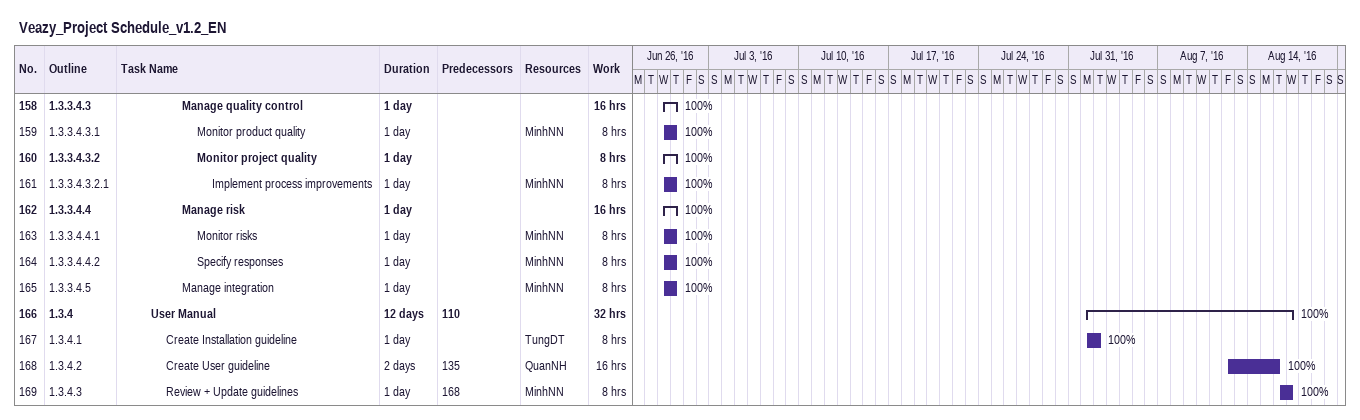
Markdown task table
Veazy_Project Schedule_v1.2_EN

| ID | WBS | Task | Duration | Start | Finish | Predecessors | Resources | % complete | Work (h) |
|---|---|---|---|---|---|---|---|---|---|
| 158 | 1.3.3.4.3 | **Manage quality control** | 1d | 2016-06-29 | 2016-06-30 |  |  | 100 | 16 |
| 159 | 1.3.3.4.3.1 | Monitor product quality | 1d | 2016-06-29 | 2016-06-30 |  | MinhNN | 100 | 8 |
| 160 | 1.3.3.4.3.2 | **Monitor project quality** | 1d | 2016-06-29 | 2016-06-30 |  |  | 100 | 8 |
| 161 | 1.3.3.4.3.2.1 | Implement process improvements | 1d | 2016-06-29 | 2016-06-30 |  | MinhNN | 100 | 8 |
| 162 | 1.3.3.4.4 | **Manage risk** | 1d | 2016-06-29 | 2016-06-30 |  |  | 100 | 16 |
| 163 | 1.3.3.4.4.1 | Monitor risks | 1d | 2016-06-29 | 2016-06-30 |  | MinhNN | 100 | 8 |
| 164 | 1.3.3.4.4.2 | Specify responses | 1d | 2016-06-29 | 2016-06-30 |  | MinhNN | 100 | 8 |
| 165 | 1.3.3.4.5 | Manage integration | 1d | 2016-06-29 | 2016-06-30 |  | MinhNN | 100 | 8 |
| 166 | 1.3.4 | **User Manual** | 12d | 2016-08-01 | 2016-08-17 | 110 |  | 100 | 32 |
| 167 | 1.3.4.1 | Create Installation guideline | 1d | 2016-08-01 | 2016-08-02 |  | TungDT | 100 | 8 |
| 168 | 1.3.4.2 | Create User guideline | 2d | 2016-08-12 | 2016-08-16 | 135 | QuanNH | 100 | 16 |
| 169 | 1.3.4.3 | Review + Update guidelines | 1d | 2016-08-16 | 2016-08-17 | 168 | MinhNN | 100 | 8 |
